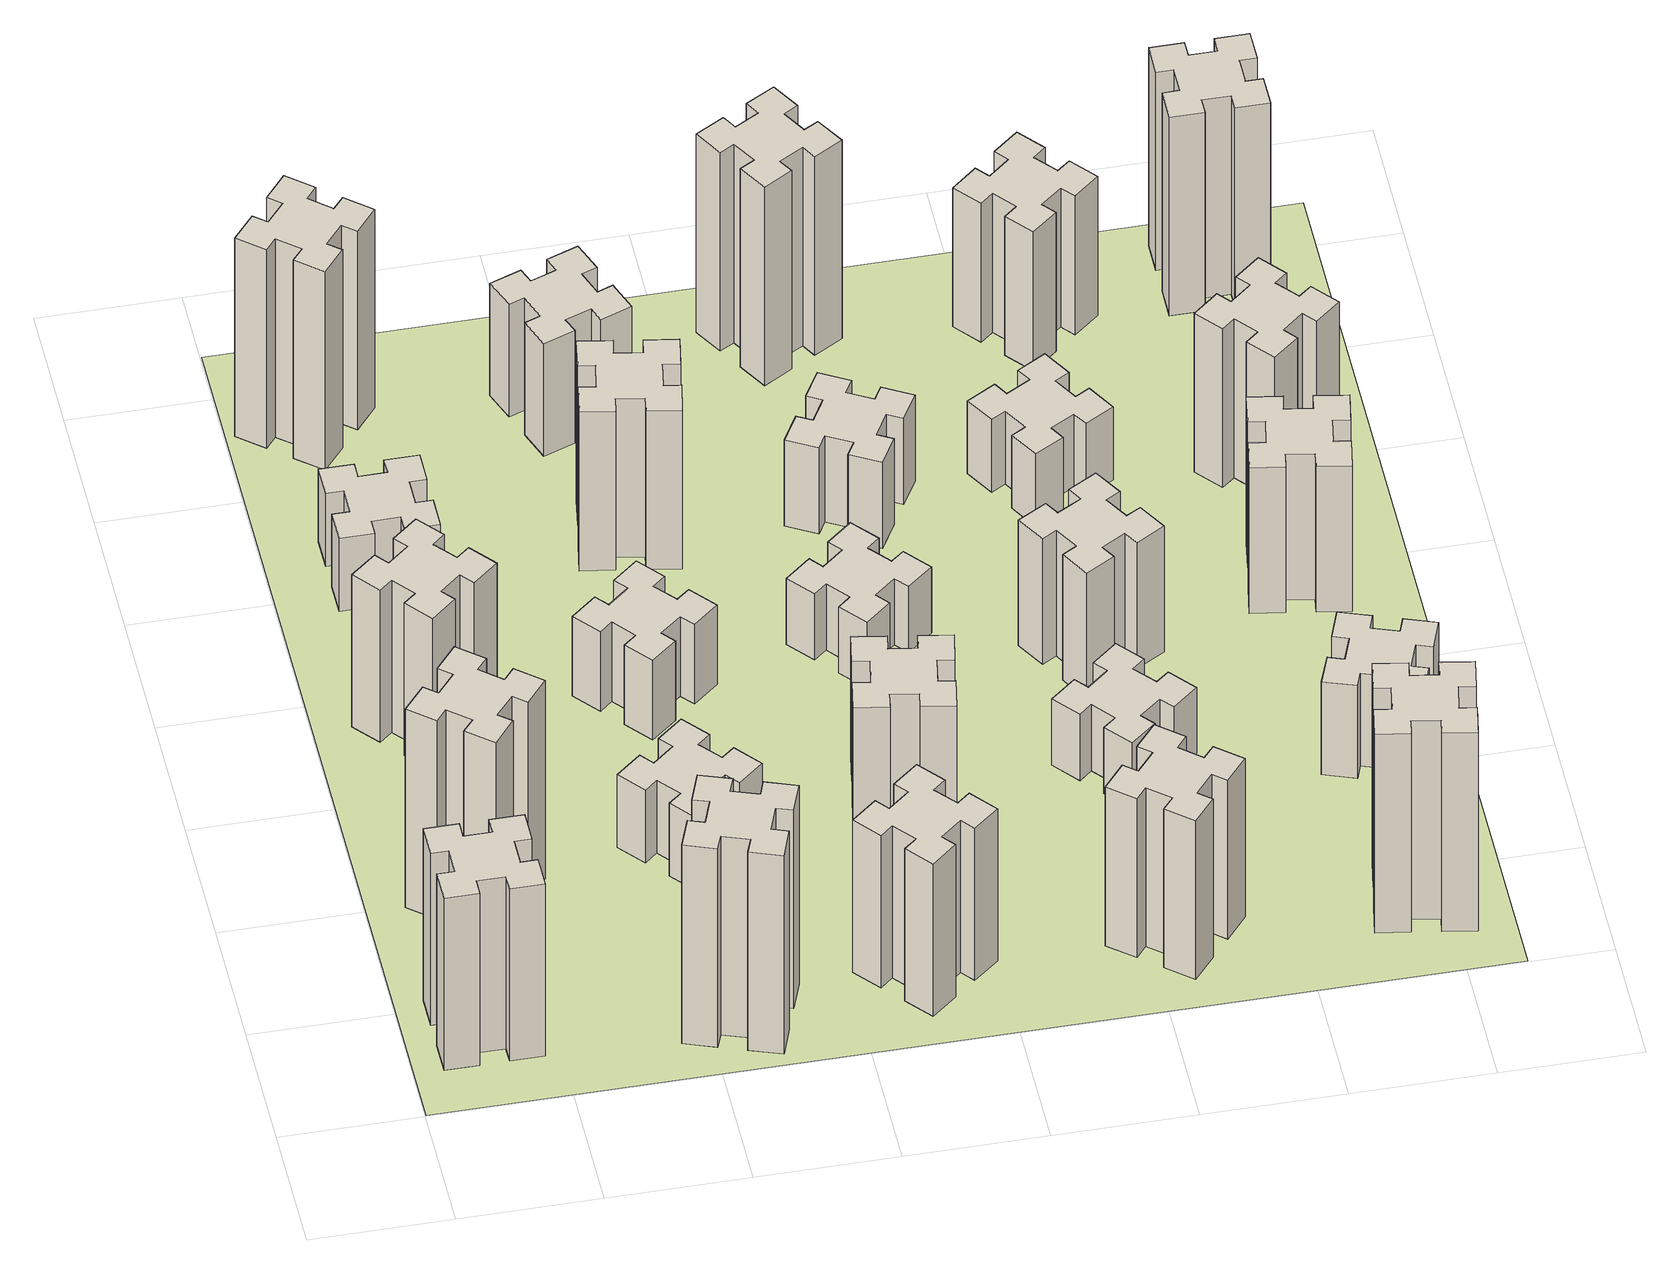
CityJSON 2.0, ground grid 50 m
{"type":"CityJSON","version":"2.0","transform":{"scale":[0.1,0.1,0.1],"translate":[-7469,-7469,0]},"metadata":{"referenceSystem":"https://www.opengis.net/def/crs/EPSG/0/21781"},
"CityObjects":{
"building1":{"type":"Building","attributes":{"class":"1000","function":"1000","usage":"1000","yearOfConstruction":2016,"roofType":"1000","measuredHeight":78,"storeysAboveGround":30,"storeysBelowGround":0},"geometry":[{"type":"Solid","lod":"1","boundaries":[[[[0,1,2,3,4,5,6,7,8,9,10,11,12,13,14,15,16,17,18,19]],[[17,16,20,21]],[[16,15,22,20]],[[15,14,23,22]],[[14,13,24,23]],[[13,12,25,24]],[[12,11,26,25]],[[11,10,27,26]],[[10,9,28,27]],[[9,8,29,28]],[[8,7,30,29]],[[7,6,31,30]],[[6,5,32,31]],[[5,4,33,32]],[[4,3,34,33]],[[3,2,35,34]],[[2,1,36,35]],[[1,0,37,36]],[[0,19,38,37]],[[19,18,39,38]],[[18,17,21,39]],[[24,25,26,27,28,29,30,31,32,33,34,35,36,37,38,39,21,20,22,23]]]]}]},
"building2":{"type":"Building","attributes":{"class":"1000","function":"1000","usage":"1000","yearOfConstruction":2016,"roofType":"1000","measuredHeight":90,"storeysAboveGround":30,"storeysBelowGround":0},"geometry":[{"type":"Solid","lod":"1","boundaries":[[[[40,41,42,43,44,45,46,47,48,49,50,51,52,53,54,55,56,57,58,59]],[[57,56,60,61]],[[56,55,62,60]],[[55,54,63,62]],[[54,53,64,63]],[[53,52,65,64]],[[52,51,66,65]],[[51,50,67,66]],[[50,49,68,67]],[[49,48,69,68]],[[48,47,70,69]],[[47,46,71,70]],[[46,45,72,71]],[[45,44,73,72]],[[44,43,74,73]],[[43,42,75,74]],[[42,41,76,75]],[[41,40,77,76]],[[40,59,78,77]],[[59,58,79,78]],[[58,57,61,79]],[[64,65,66,67,68,69,70,71,72,73,74,75,76,77,78,79,61,60,62,63]]]]}]},
"building3":{"type":"Building","attributes":{"class":"1000","function":"1000","usage":"1000","yearOfConstruction":2016,"roofType":"1000","measuredHeight":69,"storeysAboveGround":30,"storeysBelowGround":0},"geometry":[{"type":"Solid","lod":"1","boundaries":[[[[80,81,82,83,84,85,86,87,88,89,90,91,92,93,94,95,96,97,98,99]],[[97,96,100,101]],[[96,95,102,100]],[[95,94,103,102]],[[94,93,104,103]],[[93,92,105,104]],[[92,91,106,105]],[[91,90,107,106]],[[90,89,108,107]],[[89,88,109,108]],[[88,87,110,109]],[[87,86,111,110]],[[86,85,112,111]],[[85,84,113,112]],[[84,83,114,113]],[[83,82,115,114]],[[82,81,116,115]],[[81,80,117,116]],[[80,99,118,117]],[[99,98,119,118]],[[98,97,101,119]],[[104,105,106,107,108,109,110,111,112,113,114,115,116,117,118,119,101,100,102,103]]]]}]},
"building4":{"type":"Building","attributes":{"class":"1000","function":"1000","usage":"1000","yearOfConstruction":2016,"roofType":"1000","measuredHeight":33,"storeysAboveGround":30,"storeysBelowGround":0},"geometry":[{"type":"Solid","lod":"1","boundaries":[[[[120,121,122,123,124,125,126,127,128,129,130,131,132,133,134,135,136,137,138,139]],[[137,136,140,141]],[[136,135,142,140]],[[135,134,143,142]],[[134,133,144,143]],[[133,132,145,144]],[[132,131,146,145]],[[131,130,147,146]],[[130,129,148,147]],[[129,128,149,148]],[[128,127,150,149]],[[127,126,151,150]],[[126,125,152,151]],[[125,124,153,152]],[[124,123,154,153]],[[123,122,155,154]],[[122,121,156,155]],[[121,120,157,156]],[[120,139,158,157]],[[139,138,159,158]],[[138,137,141,159]],[[144,145,146,147,148,149,150,151,152,153,154,155,156,157,158,159,141,140,142,143]]]]}]},
"building5":{"type":"Building","attributes":{"class":"1000","function":"1000","usage":"1000","yearOfConstruction":2016,"roofType":"1000","measuredHeight":90,"storeysAboveGround":30,"storeysBelowGround":0},"geometry":[{"type":"Solid","lod":"1","boundaries":[[[[160,161,162,163,164,165,166,167,168,169,170,171,172,173,174,175,176,177,178,179]],[[177,176,180,181]],[[176,175,182,180]],[[175,174,183,182]],[[174,173,184,183]],[[173,172,185,184]],[[172,171,186,185]],[[171,170,187,186]],[[170,169,188,187]],[[169,168,189,188]],[[168,167,190,189]],[[167,166,191,190]],[[166,165,192,191]],[[165,164,193,192]],[[164,163,194,193]],[[163,162,195,194]],[[162,161,196,195]],[[161,160,197,196]],[[160,179,198,197]],[[179,178,199,198]],[[178,177,181,199]],[[184,185,186,187,188,189,190,191,192,193,194,195,196,197,198,199,181,180,182,183]]]]}]},
"building6":{"type":"Building","attributes":{"class":"1000","function":"1000","usage":"1000","yearOfConstruction":2016,"roofType":"1000","measuredHeight":90,"storeysAboveGround":30,"storeysBelowGround":0},"geometry":[{"type":"Solid","lod":"1","boundaries":[[[[200,201,202,203,204,205,206,207,208,209,210,211,212,213,214,215,216,217,218,219]],[[217,216,220,221]],[[216,215,222,220]],[[215,214,223,222]],[[214,213,224,223]],[[213,212,225,224]],[[212,211,226,225]],[[211,210,227,226]],[[210,209,228,227]],[[209,208,229,228]],[[208,207,230,229]],[[207,206,231,230]],[[206,205,232,231]],[[205,204,233,232]],[[204,203,234,233]],[[203,202,235,234]],[[202,201,236,235]],[[201,200,237,236]],[[200,219,238,237]],[[219,218,239,238]],[[218,217,221,239]],[[224,225,226,227,228,229,230,231,232,233,234,235,236,237,238,239,221,220,222,223]]]]}]},
"building7":{"type":"Building","attributes":{"class":"1000","function":"1000","usage":"1000","yearOfConstruction":2016,"roofType":"1000","measuredHeight":33,"storeysAboveGround":30,"storeysBelowGround":0},"geometry":[{"type":"Solid","lod":"1","boundaries":[[[[240,241,242,243,244,245,246,247,248,249,250,251,252,253,254,255,256,257,258,259]],[[257,256,260,261]],[[256,255,262,260]],[[255,254,263,262]],[[254,253,264,263]],[[253,252,265,264]],[[252,251,266,265]],[[251,250,267,266]],[[250,249,268,267]],[[249,248,269,268]],[[248,247,270,269]],[[247,246,271,270]],[[246,245,272,271]],[[245,244,273,272]],[[244,243,274,273]],[[243,242,275,274]],[[242,241,276,275]],[[241,240,277,276]],[[240,259,278,277]],[[259,258,279,278]],[[258,257,261,279]],[[264,265,266,267,268,269,270,271,272,273,274,275,276,277,278,279,261,260,262,263]]]]}]},
"building8":{"type":"Building","attributes":{"class":"1000","function":"1000","usage":"1000","yearOfConstruction":2016,"roofType":"1000","measuredHeight":36,"storeysAboveGround":30,"storeysBelowGround":0},"geometry":[{"type":"Solid","lod":"1","boundaries":[[[[280,281,282,283,284,285,286,287,288,289,290,291,292,293,294,295,296,297,298,299]],[[297,296,300,301]],[[296,295,302,300]],[[295,294,303,302]],[[294,293,304,303]],[[293,292,305,304]],[[292,291,306,305]],[[291,290,307,306]],[[290,289,308,307]],[[289,288,309,308]],[[288,287,310,309]],[[287,286,311,310]],[[286,285,312,311]],[[285,284,313,312]],[[284,283,314,313]],[[283,282,315,314]],[[282,281,316,315]],[[281,280,317,316]],[[280,299,318,317]],[[299,298,319,318]],[[298,297,301,319]],[[304,305,306,307,308,309,310,311,312,313,314,315,316,317,318,319,301,300,302,303]]]]}]},
"building9":{"type":"Building","attributes":{"class":"1000","function":"1000","usage":"1000","yearOfConstruction":2016,"roofType":"1000","measuredHeight":69,"storeysAboveGround":30,"storeysBelowGround":0},"geometry":[{"type":"Solid","lod":"1","boundaries":[[[[320,321,322,323,324,325,326,327,328,329,330,331,332,333,334,335,336,337,338,339]],[[337,336,340,341]],[[336,335,342,340]],[[335,334,343,342]],[[334,333,344,343]],[[333,332,345,344]],[[332,331,346,345]],[[331,330,347,346]],[[330,329,348,347]],[[329,328,349,348]],[[328,327,350,349]],[[327,326,351,350]],[[326,325,352,351]],[[325,324,353,352]],[[324,323,354,353]],[[323,322,355,354]],[[322,321,356,355]],[[321,320,357,356]],[[320,339,358,357]],[[339,338,359,358]],[[338,337,341,359]],[[344,345,346,347,348,349,350,351,352,353,354,355,356,357,358,359,341,340,342,343]]]]}]},
"building10":{"type":"Building","attributes":{"class":"1000","function":"1000","usage":"1000","yearOfConstruction":2016,"roofType":"1000","measuredHeight":72,"storeysAboveGround":30,"storeysBelowGround":0},"geometry":[{"type":"Solid","lod":"1","boundaries":[[[[360,361,362,363,364,365,366,367,368,369,370,371,372,373,374,375,376,377,378,379]],[[377,376,380,381]],[[376,375,382,380]],[[375,374,383,382]],[[374,373,384,383]],[[373,372,385,384]],[[372,371,386,385]],[[371,370,387,386]],[[370,369,388,387]],[[369,368,389,388]],[[368,367,390,389]],[[367,366,391,390]],[[366,365,392,391]],[[365,364,393,392]],[[364,363,394,393]],[[363,362,395,394]],[[362,361,396,395]],[[361,360,397,396]],[[360,379,398,397]],[[379,378,399,398]],[[378,377,381,399]],[[384,385,386,387,388,389,390,391,392,393,394,395,396,397,398,399,381,380,382,383]]]]}]},
"building11":{"type":"Building","attributes":{"class":"1000","function":"1000","usage":"1000","yearOfConstruction":2016,"roofType":"1000","measuredHeight":51,"storeysAboveGround":30,"storeysBelowGround":0},"geometry":[{"type":"Solid","lod":"1","boundaries":[[[[400,401,402,403,404,405,406,407,408,409,410,411,412,413,414,415,416,417,418,419]],[[417,416,420,421]],[[416,415,422,420]],[[415,414,423,422]],[[414,413,424,423]],[[413,412,425,424]],[[412,411,426,425]],[[411,410,427,426]],[[410,409,428,427]],[[409,408,429,428]],[[408,407,430,429]],[[407,406,431,430]],[[406,405,432,431]],[[405,404,433,432]],[[404,403,434,433]],[[403,402,435,434]],[[402,401,436,435]],[[401,400,437,436]],[[400,419,438,437]],[[419,418,439,438]],[[418,417,421,439]],[[424,425,426,427,428,429,430,431,432,433,434,435,436,437,438,439,421,420,422,423]]]]}]},
"building12":{"type":"Building","attributes":{"class":"1000","function":"1000","usage":"1000","yearOfConstruction":2016,"roofType":"1000","measuredHeight":54,"storeysAboveGround":30,"storeysBelowGround":0},"geometry":[{"type":"Solid","lod":"1","boundaries":[[[[440,441,442,443,444,445,446,447,448,449,450,451,452,453,454,455,456,457,458,459]],[[457,456,460,461]],[[456,455,462,460]],[[455,454,463,462]],[[454,453,464,463]],[[453,452,465,464]],[[452,451,466,465]],[[451,450,467,466]],[[450,449,468,467]],[[449,448,469,468]],[[448,447,470,469]],[[447,446,471,470]],[[446,445,472,471]],[[445,444,473,472]],[[444,443,474,473]],[[443,442,475,474]],[[442,441,476,475]],[[441,440,477,476]],[[440,459,478,477]],[[459,458,479,478]],[[458,457,461,479]],[[464,465,466,467,468,469,470,471,472,473,474,475,476,477,478,479,461,460,462,463]]]]}]},
"building13":{"type":"Building","attributes":{"class":"1000","function":"1000","usage":"1000","yearOfConstruction":2016,"roofType":"1000","measuredHeight":30,"storeysAboveGround":30,"storeysBelowGround":0},"geometry":[{"type":"Solid","lod":"1","boundaries":[[[[480,481,482,483,484,485,486,487,488,489,490,491,492,493,494,495,496,497,498,499]],[[497,496,500,501]],[[496,495,502,500]],[[495,494,503,502]],[[494,493,504,503]],[[493,492,505,504]],[[492,491,506,505]],[[491,490,507,506]],[[490,489,508,507]],[[489,488,509,508]],[[488,487,510,509]],[[487,486,511,510]],[[486,485,512,511]],[[485,484,513,512]],[[484,483,514,513]],[[483,482,515,514]],[[482,481,516,515]],[[481,480,517,516]],[[480,499,518,517]],[[499,498,519,518]],[[498,497,501,519]],[[504,505,506,507,508,509,510,511,512,513,514,515,516,517,518,519,501,500,502,503]]]]}]},
"building14":{"type":"Building","attributes":{"class":"1000","function":"1000","usage":"1000","yearOfConstruction":2016,"roofType":"1000","measuredHeight":72,"storeysAboveGround":30,"storeysBelowGround":0},"geometry":[{"type":"Solid","lod":"1","boundaries":[[[[520,521,522,523,524,525,526,527,528,529,530,531,532,533,534,535,536,537,538,539]],[[537,536,540,541]],[[536,535,542,540]],[[535,534,543,542]],[[534,533,544,543]],[[533,532,545,544]],[[532,531,546,545]],[[531,530,547,546]],[[530,529,548,547]],[[529,528,549,548]],[[528,527,550,549]],[[527,526,551,550]],[[526,525,552,551]],[[525,524,553,552]],[[524,523,554,553]],[[523,522,555,554]],[[522,521,556,555]],[[521,520,557,556]],[[520,539,558,557]],[[539,538,559,558]],[[538,537,541,559]],[[544,545,546,547,548,549,550,551,552,553,554,555,556,557,558,559,541,540,542,543]]]]}]},
"building15":{"type":"Building","attributes":{"class":"1000","function":"1000","usage":"1000","yearOfConstruction":2016,"roofType":"1000","measuredHeight":39,"storeysAboveGround":30,"storeysBelowGround":0},"geometry":[{"type":"Solid","lod":"1","boundaries":[[[[560,561,562,563,564,565,566,567,568,569,570,571,572,573,574,575,576,577,578,579]],[[577,576,580,581]],[[576,575,582,580]],[[575,574,583,582]],[[574,573,584,583]],[[573,572,585,584]],[[572,571,586,585]],[[571,570,587,586]],[[570,569,588,587]],[[569,568,589,588]],[[568,567,590,589]],[[567,566,591,590]],[[566,565,592,591]],[[565,564,593,592]],[[564,563,594,593]],[[563,562,595,594]],[[562,561,596,595]],[[561,560,597,596]],[[560,579,598,597]],[[579,578,599,598]],[[578,577,581,599]],[[584,585,586,587,588,589,590,591,592,593,594,595,596,597,598,599,581,580,582,583]]]]}]},
"building16":{"type":"Building","attributes":{"class":"1000","function":"1000","usage":"1000","yearOfConstruction":2016,"roofType":"1000","measuredHeight":90,"storeysAboveGround":30,"storeysBelowGround":0},"geometry":[{"type":"Solid","lod":"1","boundaries":[[[[600,601,602,603,604,605,606,607,608,609,610,611,612,613,614,615,616,617,618,619]],[[617,616,620,621]],[[616,615,622,620]],[[615,614,623,622]],[[614,613,624,623]],[[613,612,625,624]],[[612,611,626,625]],[[611,610,627,626]],[[610,609,628,627]],[[609,608,629,628]],[[608,607,630,629]],[[607,606,631,630]],[[606,605,632,631]],[[605,604,633,632]],[[604,603,634,633]],[[603,602,635,634]],[[602,601,636,635]],[[601,600,637,636]],[[600,619,638,637]],[[619,618,639,638]],[[618,617,621,639]],[[624,625,626,627,628,629,630,631,632,633,634,635,636,637,638,639,621,620,622,623]]]]}]},
"building17":{"type":"Building","attributes":{"class":"1000","function":"1000","usage":"1000","yearOfConstruction":2016,"roofType":"1000","measuredHeight":30,"storeysAboveGround":30,"storeysBelowGround":0},"geometry":[{"type":"Solid","lod":"1","boundaries":[[[[640,641,642,643,644,645,646,647,648,649,650,651,652,653,654,655,656,657,658,659]],[[657,656,660,661]],[[656,655,662,660]],[[655,654,663,662]],[[654,653,664,663]],[[653,652,665,664]],[[652,651,666,665]],[[651,650,667,666]],[[650,649,668,667]],[[649,648,669,668]],[[648,647,670,669]],[[647,646,671,670]],[[646,645,672,671]],[[645,644,673,672]],[[644,643,674,673]],[[643,642,675,674]],[[642,641,676,675]],[[641,640,677,676]],[[640,659,678,677]],[[659,658,679,678]],[[658,657,661,679]],[[664,665,666,667,668,669,670,671,672,673,674,675,676,677,678,679,661,660,662,663]]]]}]},
"building18":{"type":"Building","attributes":{"class":"1000","function":"1000","usage":"1000","yearOfConstruction":2016,"roofType":"1000","measuredHeight":57,"storeysAboveGround":30,"storeysBelowGround":0},"geometry":[{"type":"Solid","lod":"1","boundaries":[[[[680,681,682,683,684,685,686,687,688,689,690,691,692,693,694,695,696,697,698,699]],[[697,696,700,701]],[[696,695,702,700]],[[695,694,703,702]],[[694,693,704,703]],[[693,692,705,704]],[[692,691,706,705]],[[691,690,707,706]],[[690,689,708,707]],[[689,688,709,708]],[[688,687,710,709]],[[687,686,711,710]],[[686,685,712,711]],[[685,684,713,712]],[[684,683,714,713]],[[683,682,715,714]],[[682,681,716,715]],[[681,680,717,716]],[[680,699,718,717]],[[699,698,719,718]],[[698,697,701,719]],[[704,705,706,707,708,709,710,711,712,713,714,715,716,717,718,719,701,700,702,703]]]]}]},
"building19":{"type":"Building","attributes":{"class":"1000","function":"1000","usage":"1000","yearOfConstruction":2016,"roofType":"1000","measuredHeight":33,"storeysAboveGround":30,"storeysBelowGround":0},"geometry":[{"type":"Solid","lod":"1","boundaries":[[[[720,721,722,723,724,725,726,727,728,729,730,731,732,733,734,735,736,737,738,739]],[[737,736,740,741]],[[736,735,742,740]],[[735,734,743,742]],[[734,733,744,743]],[[733,732,745,744]],[[732,731,746,745]],[[731,730,747,746]],[[730,729,748,747]],[[729,728,749,748]],[[728,727,750,749]],[[727,726,751,750]],[[726,725,752,751]],[[725,724,753,752]],[[724,723,754,753]],[[723,722,755,754]],[[722,721,756,755]],[[721,720,757,756]],[[720,739,758,757]],[[739,738,759,758]],[[738,737,741,759]],[[744,745,746,747,748,749,750,751,752,753,754,755,756,757,758,759,741,740,742,743]]]]}]},
"building20":{"type":"Building","attributes":{"class":"1000","function":"1000","usage":"1000","yearOfConstruction":2016,"roofType":"1000","measuredHeight":90,"storeysAboveGround":30,"storeysBelowGround":0},"geometry":[{"type":"Solid","lod":"1","boundaries":[[[[760,761,762,763,764,765,766,767,768,769,770,771,772,773,774,775,776,777,778,779]],[[777,776,780,781]],[[776,775,782,780]],[[775,774,783,782]],[[774,773,784,783]],[[773,772,785,784]],[[772,771,786,785]],[[771,770,787,786]],[[770,769,788,787]],[[769,768,789,788]],[[768,767,790,789]],[[767,766,791,790]],[[766,765,792,791]],[[765,764,793,792]],[[764,763,794,793]],[[763,762,795,794]],[[762,761,796,795]],[[761,760,797,796]],[[760,779,798,797]],[[779,778,799,798]],[[778,777,781,799]],[[784,785,786,787,788,789,790,791,792,793,794,795,796,797,798,799,781,780,782,783]]]]}]},
"building21":{"type":"Building","attributes":{"class":"1000","function":"1000","usage":"1000","yearOfConstruction":2016,"roofType":"1000","measuredHeight":63,"storeysAboveGround":30,"storeysBelowGround":0},"geometry":[{"type":"Solid","lod":"1","boundaries":[[[[800,801,802,803,804,805,806,807,808,809,810,811,812,813,814,815,816,817,818,819]],[[817,816,820,821]],[[816,815,822,820]],[[815,814,823,822]],[[814,813,824,823]],[[813,812,825,824]],[[812,811,826,825]],[[811,810,827,826]],[[810,809,828,827]],[[809,808,829,828]],[[808,807,830,829]],[[807,806,831,830]],[[806,805,832,831]],[[805,804,833,832]],[[804,803,834,833]],[[803,802,835,834]],[[802,801,836,835]],[[801,800,837,836]],[[800,819,838,837]],[[819,818,839,838]],[[818,817,821,839]],[[824,825,826,827,828,829,830,831,832,833,834,835,836,837,838,839,821,820,822,823]]]]}]},
"building22":{"type":"Building","attributes":{"class":"1000","function":"1000","usage":"1000","yearOfConstruction":2016,"roofType":"1000","measuredHeight":42,"storeysAboveGround":30,"storeysBelowGround":0},"geometry":[{"type":"Solid","lod":"1","boundaries":[[[[840,841,842,843,844,845,846,847,848,849,850,851,852,853,854,855,856,857,858,859]],[[857,856,860,861]],[[856,855,862,860]],[[855,854,863,862]],[[854,853,864,863]],[[853,852,865,864]],[[852,851,866,865]],[[851,850,867,866]],[[850,849,868,867]],[[849,848,869,868]],[[848,847,870,869]],[[847,846,871,870]],[[846,845,872,871]],[[845,844,873,872]],[[844,843,874,873]],[[843,842,875,874]],[[842,841,876,875]],[[841,840,877,876]],[[840,859,878,877]],[[859,858,879,878]],[[858,857,861,879]],[[864,865,866,867,868,869,870,871,872,873,874,875,876,877,878,879,861,860,862,863]]]]}]},
"building23":{"type":"Building","attributes":{"class":"1000","function":"1000","usage":"1000","yearOfConstruction":2016,"roofType":"1000","measuredHeight":66,"storeysAboveGround":30,"storeysBelowGround":0},"geometry":[{"type":"Solid","lod":"1","boundaries":[[[[880,881,882,883,884,885,886,887,888,889,890,891,892,893,894,895,896,897,898,899]],[[897,896,900,901]],[[896,895,902,900]],[[895,894,903,902]],[[894,893,904,903]],[[893,892,905,904]],[[892,891,906,905]],[[891,890,907,906]],[[890,889,908,907]],[[889,888,909,908]],[[888,887,910,909]],[[887,886,911,910]],[[886,885,912,911]],[[885,884,913,912]],[[884,883,914,913]],[[883,882,915,914]],[[882,881,916,915]],[[881,880,917,916]],[[880,899,918,917]],[[899,898,919,918]],[[898,897,901,919]],[[904,905,906,907,908,909,910,911,912,913,914,915,916,917,918,919,901,900,902,903]]]]}]},
"building24":{"type":"Building","attributes":{"class":"1000","function":"1000","usage":"1000","yearOfConstruction":2016,"roofType":"1000","measuredHeight":72,"storeysAboveGround":30,"storeysBelowGround":0},"geometry":[{"type":"Solid","lod":"1","boundaries":[[[[920,921,922,923,924,925,926,927,928,929,930,931,932,933,934,935,936,937,938,939]],[[937,936,940,941]],[[936,935,942,940]],[[935,934,943,942]],[[934,933,944,943]],[[933,932,945,944]],[[932,931,946,945]],[[931,930,947,946]],[[930,929,948,947]],[[929,928,949,948]],[[928,927,950,949]],[[927,926,951,950]],[[926,925,952,951]],[[925,924,953,952]],[[924,923,954,953]],[[923,922,955,954]],[[922,921,956,955]],[[921,920,957,956]],[[920,939,958,957]],[[939,938,959,958]],[[938,937,941,959]],[[944,945,946,947,948,949,950,951,952,953,954,955,956,957,958,959,941,940,942,943]]]]}]},
"building25":{"type":"Building","attributes":{"class":"1000","function":"1000","usage":"1000","yearOfConstruction":2016,"roofType":"1000","measuredHeight":90,"storeysAboveGround":30,"storeysBelowGround":0},"geometry":[{"type":"Solid","lod":"1","boundaries":[[[[960,961,962,963,964,965,966,967,968,969,970,971,972,973,974,975,976,977,978,979]],[[977,976,980,981]],[[976,975,982,980]],[[975,974,983,982]],[[974,973,984,983]],[[973,972,985,984]],[[972,971,986,985]],[[971,970,987,986]],[[970,969,988,987]],[[969,968,989,988]],[[968,967,990,989]],[[967,966,991,990]],[[966,965,992,991]],[[965,964,993,992]],[[964,963,994,993]],[[963,962,995,994]],[[962,961,996,995]],[[961,960,997,996]],[[960,979,998,997]],[[979,978,999,998]],[[978,977,981,999]],[[984,985,986,987,988,989,990,991,992,993,994,995,996,997,998,999,981,980,982,983]]]]}]},
"landuse1":{"type":"LandUse","attributes":{"name":"plot1","function":"1010"},"geometry":[{"type":"MultiSurface","lod":"1","boundaries":[[[1000,1001,1002,1003]]]}]}
},
"vertices":[
[165,425,0],[165,325,0],[105,325,0],[105,205,0],[225,205,0],[225,265,0],[325,265,0],[325,205,0],[445,205,0],[445,325,0],[385,325,0],[385,425,0],[445,425,0],[445,545,0],[325,545,0],[325,485,0],[225,485,0],[225,545,0],[105,545,0],[105,425,0],[225,485,780],[225,545,780],[325,485,780],[325,545,780],[445,545,780],[445,425,780],[385,425,780],[385,325,780],[445,325,780],[445,205,780],[325,205,780],[325,265,780],[225,265,780],[225,205,780],[105,205,780],[105,325,780],[165,325,780],[165,425,780],[105,425,780],[105,545,780],
[484,1067,0],[408,1132,0],[446,1178,0],[354,1255,0],[277,1163,0],[323,1124,0],[259,1048,0],[213,1086,0],[136,994,0],[228,917,0],[266,963,0],[343,899,0],[304,853,0],[396,776,0],[473,868,0],[427,906,0],[492,983,0],[538,944,0],[615,1036,0],[523,1113,0],[492,983,900],[538,944,900],[427,906,900],[473,868,900],[396,776,900],[304,853,900],[343,899,900],[266,963,900],[228,917,900],[136,994,900],[213,1086,900],[259,1048,900],[323,1124,900],[277,1163,900],[354,1255,900],[446,1178,900],[408,1132,900],[484,1067,900],[523,1113,900],[615,1036,900],
[492,1888,0],[427,1964,0],[473,2003,0],[396,2095,0],[304,2018,0],[343,1972,0],[266,1907,0],[228,1953,0],[136,1876,0],[213,1784,0],[259,1823,0],[323,1746,0],[277,1708,0],[354,1616,0],[446,1693,0],[408,1739,0],[484,1803,0],[523,1757,0],[615,1834,0],[538,1926,0],[484,1803,690],[523,1757,690],[408,1739,690],[446,1693,690],[354,1616,690],[277,1708,690],[323,1746,690],[259,1823,690],[213,1784,690],[136,1876,690],[228,1953,690],[266,1907,690],[343,1972,690],[304,2018,690],[396,2095,690],[473,2003,690],[427,1964,690],[492,1888,690],[538,1926,690],[615,1834,690],
[485,2545,0],[485,2645,0],[545,2645,0],[545,2765,0],[425,2765,0],[425,2705,0],[325,2705,0],[325,2765,0],[205,2765,0],[205,2645,0],[265,2645,0],[265,2545,0],[205,2545,0],[205,2425,0],[325,2425,0],[325,2485,0],[425,2485,0],[425,2425,0],[545,2425,0],[545,2545,0],[425,2485,330],[425,2425,330],[325,2485,330],[325,2425,330],[205,2425,330],[205,2545,330],[265,2545,330],[265,2645,330],[205,2645,330],[205,2765,330],[325,2765,330],[325,2705,330],[425,2705,330],[425,2765,330],[545,2765,330],[545,2645,330],[485,2645,330],[485,2545,330],[545,2545,330],[545,2425,330],
[1029,360,0],[995,266,0],[939,287,0],[897,174,0],[1010,133,0],[1031,189,0],[1125,155,0],[1104,99,0],[1217,57,0],[1258,170,0],[1202,191,0],[1236,285,0],[1292,264,0],[1333,377,0],[1220,418,0],[1200,362,0],[1106,396,0],[1127,452,0],[1014,493,0],[973,380,0],[1106,396,900],[1127,452,900],[1200,362,900],[1220,418,900],[1333,377,900],[1292,264,900],[1236,285,900],[1202,191,900],[1258,170,900],[1217,57,900],[1104,99,900],[1125,155,900],[1031,189,900],[1010,133,900],[897,174,900],[939,287,900],[995,266,900],[1029,360,900],[973,380,900],[1014,493,900],
[166,3283,0],[243,3219,0],[204,3173,0],[296,3096,0],[373,3188,0],[327,3226,0],[392,3303,0],[438,3264,0],[515,3356,0],[423,3433,0],[384,3387,0],[308,3452,0],[346,3498,0],[254,3575,0],[177,3483,0],[223,3444,0],[159,3368,0],[113,3406,0],[36,3314,0],[128,3237,0],[159,3368,900],[113,3406,900],[223,3444,900],[177,3483,900],[254,3575,900],[346,3498,900],[308,3452,900],[384,3387,900],[423,3433,900],[515,3356,900],[438,3264,900],[392,3303,900],[327,3226,900],[373,3188,900],[296,3096,900],[204,3173,900],[243,3219,900],[166,3283,900],[128,3237,900],[36,3314,900],
[1148,999,0],[1224,1063,0],[1263,1017,0],[1355,1094,0],[1278,1186,0],[1232,1148,0],[1167,1224,0],[1213,1263,0],[1136,1355,0],[1044,1278,0],[1083,1232,0],[1006,1167,0],[968,1213,0],[876,1136,0],[953,1044,0],[999,1083,0],[1063,1006,0],[1017,968,0],[1094,876,0],[1186,953,0],[1063,1006,330],[1017,968,330],[999,1083,330],[953,1044,330],[876,1136,330],[968,1213,330],[1006,1167,330],[1083,1232,330],[1044,1278,330],[1136,1355,330],[1213,1263,330],[1167,1224,330],[1232,1148,330],[1278,1186,330],[1355,1094,330],[1263,1017,330],[1224,1063,330],[1148,999,330],[1186,953,330],[1094,876,330],
[1083,1972,0],[1006,1907,0],[968,1953,0],[876,1876,0],[953,1784,0],[999,1823,0],[1063,1746,0],[1017,1708,0],[1094,1616,0],[1186,1693,0],[1148,1739,0],[1224,1803,0],[1263,1757,0],[1355,1834,0],[1278,1926,0],[1232,1888,0],[1167,1964,0],[1213,2003,0],[1136,2095,0],[1044,2018,0],[1167,1964,360],[1213,2003,360],[1232,1888,360],[1278,1926,360],[1355,1834,360],[1263,1757,360],[1224,1803,360],[1148,1739,360],[1186,1693,360],[1094,1616,360],[1017,1708,360],[1063,1746,360],[999,1823,360],[953,1784,360],[876,1876,360],[968,1953,360],[1006,1907,360],[1083,1972,360],[1044,2018,360],[1136,2095,360],
[1639,343,0],[1703,266,0],[1657,228,0],[1734,136,0],[1826,213,0],[1788,259,0],[1864,323,0],[1903,277,0],[1995,354,0],[1918,446,0],[1872,408,0],[1807,484,0],[1853,523,0],[1776,615,0],[1684,538,0],[1723,492,0],[1646,427,0],[1608,473,0],[1516,396,0],[1593,304,0],[1646,427,690],[1608,473,690],[1723,492,690],[1684,538,690],[1776,615,690],[1853,523,690],[1807,484,690],[1872,408,690],[1918,446,690],[1995,354,690],[1903,277,690],[1864,323,690],[1788,259,690],[1826,213,690],[1734,136,690],[1657,228,690],[1703,266,690],[1639,343,690],[1593,304,690],[1516,396,690],
[1147,2496,0],[1245,2478,0],[1235,2419,0],[1353,2398,0],[1374,2517,0],[1315,2527,0],[1332,2625,0],[1391,2615,0],[1412,2733,0],[1294,2754,0],[1284,2695,0],[1185,2712,0],[1196,2771,0],[1077,2792,0],[1057,2674,0],[1116,2664,0],[1098,2565,0],[1039,2576,0],[1018,2457,0],[1137,2437,0],[1098,2565,720],[1039,2576,720],[1116,2664,720],[1057,2674,720],[1077,2792,720],[1196,2771,720],[1185,2712,720],[1284,2695,720],[1294,2754,720],[1412,2733,720],[1391,2615,720],[1332,2625,720],[1315,2527,720],[1374,2517,720],[1353,2398,720],[1235,2419,720],[1245,2478,720],[1147,2496,720],[1137,2437,720],[1018,2457,720],
[1125,3356,0],[1031,3322,0],[1010,3378,0],[897,3337,0],[939,3224,0],[995,3245,0],[1029,3151,0],[973,3130,0],[1014,3017,0],[1127,3059,0],[1106,3115,0],[1200,3149,0],[1220,3093,0],[1333,3134,0],[1292,3247,0],[1236,3226,0],[1202,3320,0],[1258,3340,0],[1217,3453,0],[1104,3412,0],[1202,3320,510],[1258,3340,510],[1236,3226,510],[1292,3247,510],[1333,3134,510],[1220,3093,510],[1200,3149,510],[1106,3115,510],[1127,3059,510],[1014,3017,510],[973,3130,510],[1029,3151,510],[995,3245,510],[939,3224,510],[897,3337,510],[1010,3378,510],[1031,3322,510],[1125,3356,510],[1104,3412,510],[1217,3453,510],
[1955,1147,0],[1972,1245,0],[2031,1235,0],[2052,1353,0],[1934,1374,0],[1924,1315,0],[1825,1332,0],[1836,1391,0],[1717,1412,0],[1697,1294,0],[1756,1284,0],[1738,1185,0],[1679,1196,0],[1658,1077,0],[1777,1057,0],[1787,1116,0],[1885,1098,0],[1875,1039,0],[1993,1018,0],[2014,1137,0],[1885,1098,540],[1875,1039,540],[1787,1116,540],[1777,1057,540],[1658,1077,540],[1679,1196,540],[1738,1185,540],[1756,1284,540],[1697,1294,540],[1717,1412,540],[1836,1391,540],[1825,1332,540],[1924,1315,540],[1934,1374,540],[2052,1353,540],[2031,1235,540],[1972,1245,540],[1955,1147,540],[2014,1137,540],[1993,1018,540],
[1972,1988,0],[1907,2064,0],[1953,2103,0],[1876,2195,0],[1784,2118,0],[1823,2072,0],[1746,2007,0],[1708,2053,0],[1616,1976,0],[1693,1884,0],[1739,1923,0],[1803,1846,0],[1757,1808,0],[1834,1716,0],[1926,1793,0],[1888,1839,0],[1964,1903,0],[2003,1857,0],[2095,1934,0],[2018,2026,0],[1964,1903,300],[2003,1857,300],[1888,1839,300],[1926,1793,300],[1834,1716,300],[1757,1808,300],[1803,1846,300],[1739,1923,300],[1693,1884,300],[1616,1976,300],[1708,2053,300],[1746,2007,300],[1823,2072,300],[1784,2118,300],[1876,2195,300],[1953,2103,300],[1907,2064,300],[1972,1988,300],[2018,2026,300],[2095,1934,300],
[2486,323,0],[2563,259,0],[2524,213,0],[2616,136,0],[2693,228,0],[2647,266,0],[2712,343,0],[2758,304,0],[2835,396,0],[2743,473,0],[2704,427,0],[2628,492,0],[2666,538,0],[2574,615,0],[2497,523,0],[2543,484,0],[2479,408,0],[2433,446,0],[2356,354,0],[2448,277,0],[2479,408,720],[2433,446,720],[2543,484,720],[2497,523,720],[2574,615,720],[2666,538,720],[2628,492,720],[2704,427,720],[2743,473,720],[2835,396,720],[2758,304,720],[2712,343,720],[2647,266,720],[2693,228,720],[2616,136,720],[2524,213,720],[2563,259,720],[2486,323,720],[2448,277,720],[2356,354,720],
[2026,2497,0],[2076,2584,0],[2128,2554,0],[2188,2658,0],[2084,2718,0],[2054,2666,0],[1967,2716,0],[1997,2768,0],[1893,2828,0],[1833,2724,0],[1885,2694,0],[1835,2607,0],[1783,2637,0],[1723,2533,0],[1827,2473,0],[1857,2525,0],[1944,2475,0],[1914,2423,0],[2018,2363,0],[2078,2467,0],[1944,2475,390],[1914,2423,390],[1857,2525,390],[1827,2473,390],[1723,2533,390],[1783,2637,390],[1835,2607,390],[1885,2694,390],[1833,2724,390],[1893,2828,390],[1997,2768,390],[1967,2716,390],[2054,2666,390],[2084,2718,390],[2188,2658,390],[2128,2554,390],[2076,2584,390],[2026,2497,390],[2078,2467,390],[2018,2363,390],
[1844,3556,0],[1757,3506,0],[1727,3558,0],[1623,3498,0],[1683,3394,0],[1735,3424,0],[1785,3337,0],[1733,3307,0],[1793,3203,0],[1897,3263,0],[1867,3315,0],[1954,3365,0],[1984,3313,0],[2088,3373,0],[2028,3477,0],[1976,3447,0],[1926,3534,0],[1978,3564,0],[1918,3668,0],[1814,3608,0],[1926,3534,900],[1978,3564,900],[1976,3447,900],[2028,3477,900],[2088,3373,900],[1984,3313,900],[1954,3365,900],[1867,3315,900],[1897,3263,900],[1793,3203,900],[1733,3307,900],[1785,3337,900],[1735,3424,900],[1683,3394,900],[1623,3498,900],[1727,3558,900],[1757,3506,900],[1844,3556,900],[1814,3608,900],[1918,3668,900],
[2628,1099,0],[2704,1163,0],[2743,1117,0],[2835,1194,0],[2758,1286,0],[2712,1248,0],[2647,1324,0],[2693,1363,0],[2616,1455,0],[2524,1378,0],[2563,1332,0],[2486,1267,0],[2448,1313,0],[2356,1236,0],[2433,1144,0],[2479,1183,0],[2543,1106,0],[2497,1068,0],[2574,976,0],[2666,1053,0],[2543,1106,300],[2497,1068,300],[2479,1183,300],[2433,1144,300],[2356,1236,300],[2448,1313,300],[2486,1267,300],[2563,1332,300],[2524,1378,300],[2616,1455,300],[2693,1363,300],[2647,1324,300],[2712,1248,300],[2758,1286,300],[2835,1194,300],[2743,1117,300],[2704,1163,300],[2628,1099,300],[2666,1053,300],[2574,976,300],
[2584,1876,0],[2497,1826,0],[2467,1878,0],[2363,1818,0],[2423,1714,0],[2475,1744,0],[2525,1657,0],[2473,1627,0],[2533,1523,0],[2637,1583,0],[2607,1635,0],[2694,1685,0],[2724,1633,0],[2828,1693,0],[2768,1797,0],[2716,1767,0],[2666,1854,0],[2718,1884,0],[2658,1988,0],[2554,1928,0],[2666,1854,570],[2718,1884,570],[2716,1767,570],[2768,1797,570],[2828,1693,570],[2724,1633,570],[2694,1685,570],[2607,1635,570],[2637,1583,570],[2533,1523,570],[2473,1627,570],[2525,1657,570],[2475,1744,570],[2423,1714,570],[2363,1818,570],[2467,1878,570],[2497,1826,570],[2584,1876,570],[2554,1928,570],[2658,1988,570],
[2475,2584,0],[2525,2497,0],[2473,2467,0],[2533,2363,0],[2637,2423,0],[2607,2475,0],[2694,2525,0],[2724,2473,0],[2828,2533,0],[2768,2637,0],[2716,2607,0],[2666,2694,0],[2718,2724,0],[2658,2828,0],[2554,2768,0],[2584,2716,0],[2497,2666,0],[2467,2718,0],[2363,2658,0],[2423,2554,0],[2497,2666,330],[2467,2718,330],[2584,2716,330],[2554,2768,330],[2658,2828,330],[2718,2724,330],[2666,2694,330],[2716,2607,330],[2768,2637,330],[2828,2533,330],[2724,2473,330],[2694,2525,330],[2607,2475,330],[2637,2423,330],[2533,2363,330],[2473,2467,330],[2525,2497,330],[2475,2584,330],[2423,2554,330],[2363,2658,330],
[3504,475,0],[3405,492,0],[3416,551,0],[3297,572,0],[3277,454,0],[3336,444,0],[3318,345,0],[3259,356,0],[3238,237,0],[3357,217,0],[3367,276,0],[3465,258,0],[3455,199,0],[3573,178,0],[3594,297,0],[3535,307,0],[3552,405,0],[3611,395,0],[3632,513,0],[3514,534,0],[3552,405,900],[3611,395,900],[3535,307,900],[3594,297,900],[3573,178,900],[3455,199,900],[3465,258,900],[3367,276,900],[3357,217,900],[3238,237,900],[3259,356,900],[3318,345,900],[3336,444,900],[3277,454,900],[3297,572,900],[3416,551,900],[3405,492,900],[3504,475,900],[3514,534,900],[3632,513,900],
[2812,3368,0],[2747,3444,0],[2793,3483,0],[2716,3575,0],[2624,3498,0],[2663,3452,0],[2586,3387,0],[2548,3433,0],[2456,3356,0],[2533,3264,0],[2579,3303,0],[2643,3226,0],[2597,3188,0],[2674,3096,0],[2766,3173,0],[2728,3219,0],[2804,3283,0],[2843,3237,0],[2935,3314,0],[2858,3406,0],[2804,3283,630],[2843,3237,630],[2728,3219,630],[2766,3173,630],[2674,3096,630],[2597,3188,630],[2643,3226,630],[2579,3303,630],[2533,3264,630],[2456,3356,630],[2548,3433,630],[2586,3387,630],[2663,3452,630],[2624,3498,630],[2716,3575,630],[2793,3483,630],[2747,3444,630],[2812,3368,630],[2858,3406,630],[2935,3314,630],
[3351,1029,0],[3445,995,0],[3424,939,0],[3537,897,0],[3578,1010,0],[3522,1031,0],[3556,1125,0],[3612,1104,0],[3653,1217,0],[3540,1258,0],[3520,1202,0],[3426,1236,0],[3447,1292,0],[3334,1333,0],[3293,1220,0],[3349,1200,0],[3315,1106,0],[3259,1127,0],[3217,1014,0],[3330,973,0],[3315,1106,420],[3259,1127,420],[3349,1200,420],[3293,1220,420],[3334,1333,420],[3447,1292,420],[3426,1236,420],[3520,1202,420],[3540,1258,420],[3653,1217,420],[3612,1104,420],[3556,1125,420],[3522,1031,420],[3578,1010,420],[3537,897,420],[3424,939,420],[3445,995,420],[3351,1029,420],[3330,973,420],[3217,1014,420],
[3267,1856,0],[3365,1838,0],[3355,1779,0],[3473,1758,0],[3494,1877,0],[3435,1887,0],[3452,1985,0],[3511,1975,0],[3532,2093,0],[3414,2114,0],[3404,2055,0],[3305,2072,0],[3316,2131,0],[3197,2152,0],[3177,2034,0],[3236,2024,0],[3218,1925,0],[3159,1936,0],[3138,1817,0],[3257,1797,0],[3218,1925,660],[3159,1936,660],[3236,2024,660],[3177,2034,660],[3197,2152,660],[3316,2131,660],[3305,2072,660],[3404,2055,660],[3414,2114,660],[3532,2093,660],[3511,1975,660],[3452,1985,660],[3435,1887,660],[3494,1877,660],[3473,1758,660],[3355,1779,660],[3365,1838,660],[3267,1856,660],[3257,1797,660],[3138,1817,660],
[3219,2463,0],[3283,2386,0],[3237,2348,0],[3314,2256,0],[3406,2333,0],[3368,2379,0],[3444,2443,0],[3483,2397,0],[3575,2474,0],[3498,2566,0],[3452,2528,0],[3387,2604,0],[3433,2643,0],[3356,2735,0],[3264,2658,0],[3303,2612,0],[3226,2547,0],[3188,2593,0],[3096,2516,0],[3173,2424,0],[3226,2547,720],[3188,2593,720],[3303,2612,720],[3264,2658,720],[3356,2735,720],[3433,2643,720],[3387,2604,720],[3452,2528,720],[3498,2566,720],[3575,2474,720],[3483,2397,720],[3444,2443,720],[3368,2379,720],[3406,2333,720],[3314,2256,720],[3237,2348,720],[3283,2386,720],[3219,2463,720],[3173,2424,720],[3096,2516,720],
[3285,3325,0],[3385,3325,0],[3385,3265,0],[3505,3265,0],[3505,3385,0],[3445,3385,0],[3445,3485,0],[3505,3485,0],[3505,3605,0],[3385,3605,0],[3385,3545,0],[3285,3545,0],[3285,3605,0],[3165,3605,0],[3165,3485,0],[3225,3485,0],[3225,3385,0],[3165,3385,0],[3165,3265,0],[3285,3265,0],[3225,3385,900],[3165,3385,900],[3225,3485,900],[3165,3485,900],[3165,3605,900],[3285,3605,900],[3285,3545,900],[3385,3545,900],[3385,3605,900],[3505,3605,900],[3505,3485,900],[3445,3485,900],[3445,3385,900],[3505,3385,900],[3505,3265,900],[3385,3265,900],[3385,3325,900],[3285,3325,900],[3285,3265,900],[3165,3265,900],
[5,3705,0],[3705,3705,0],[3705,5,0],[5,5,0]
]}
